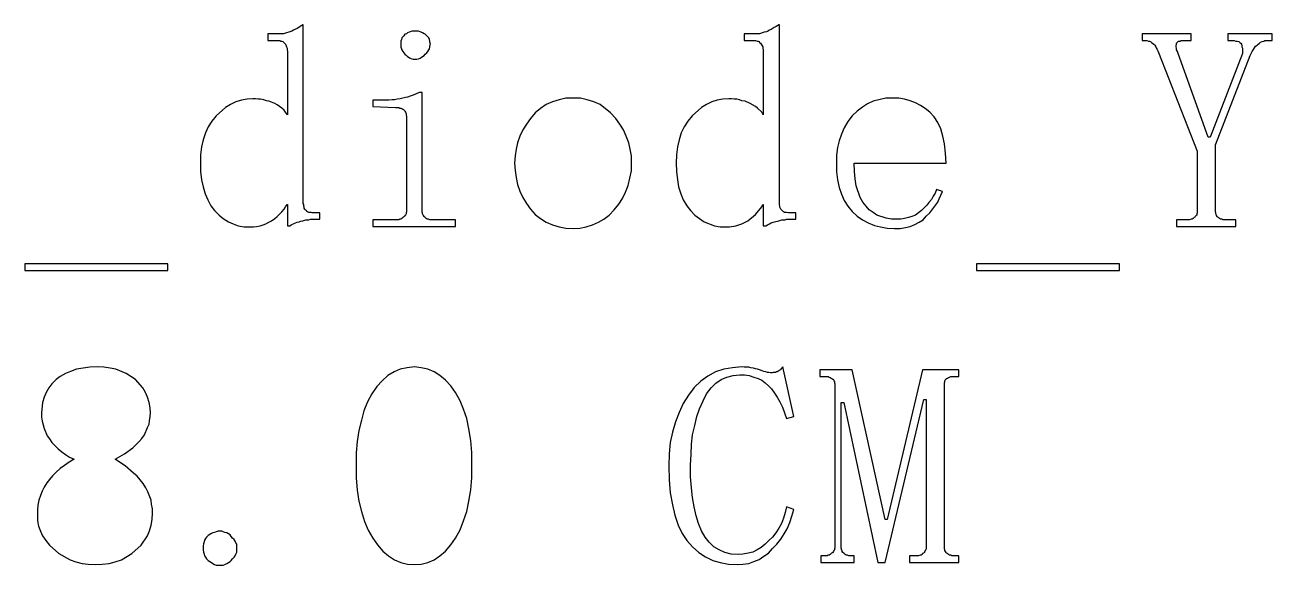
# Model space of a CAD drawing. Extents: x -190 to 190, y -140 to 140.
# Drawn here: x -143.18 to -119.16, y -103.76 to -93.36 of the extents above; entities that cross this region are included whole.
import ezdxf

# ---------------------------------------------------------------- set-up
doc = ezdxf.new("R2010")
doc.units = 0
doc.header["$MEASUREMENT"] = 0
doc.layers.get('0').update_dxf_attribs({"linetype": 'CONTINUOUS'})

msp = doc.modelspace()

# ---------------------------------------------------------------- linework, layer by layer
for points in [[(-137.82, -93.36), (-137.83, -93.36), (-137.83, -93.36), (-137.85, -93.37), (-137.85, -93.37), (-137.94, -93.43), (-137.94, -93.43), (-137.98, -93.45), (-137.98, -93.45), (-138.01, -93.46), (-138.01, -93.46), (-138.04, -93.48), (-138.04, -93.48), (-138.1, -93.5), (-138.1, -93.5), (-138.14, -93.51), (-138.14, -93.51), (-138.2, -93.53), (-138.2, -93.53), (-138.5, -93.53), (-138.5, -93.53), (-138.5, -93.66), (-138.5, -93.66), (-138.27, -93.66), (-138.27, -93.66), (-138.25, -93.67), (-138.25, -93.67), (-138.23, -93.67), (-138.23, -93.67), (-138.21, -93.68), (-138.21, -93.68), (-138.16, -93.73), (-138.16, -93.73), (-138.15, -93.76), (-138.15, -93.76), (-138.14, -93.78), (-138.14, -93.78), (-138.13, -93.81), (-138.13, -93.81), (-138.13, -93.84), (-138.13, -93.84), (-138.12, -93.87), (-138.12, -93.87), (-138.12, -95.09), (-138.12, -95.09), (-138.16, -95.04), (-138.16, -95.04), (-138.19, -95), (-138.19, -95), (-138.23, -94.96), (-138.23, -94.96), (-138.28, -94.93), (-138.28, -94.93), (-138.32, -94.9), (-138.32, -94.9), (-138.37, -94.87), (-138.37, -94.87), (-138.43, -94.85), (-138.43, -94.85), (-138.48, -94.83), (-138.48, -94.83), (-138.53, -94.82), (-138.53, -94.82), (-138.58, -94.8), (-138.58, -94.8), (-138.64, -94.79), (-138.64, -94.79), (-138.69, -94.79), (-138.69, -94.79), (-138.74, -94.78), (-138.74, -94.78), (-138.79, -94.78), (-138.79, -94.78), (-138.9, -94.79), (-138.9, -94.79), (-139.01, -94.81), (-139.01, -94.81), (-139.12, -94.84), (-139.12, -94.84), (-139.22, -94.89), (-139.22, -94.89), (-139.32, -94.95), (-139.32, -94.95), (-139.5, -95.11), (-139.5, -95.11), (-139.58, -95.21), (-139.58, -95.21), (-139.65, -95.32), (-139.65, -95.32), (-139.7, -95.44), (-139.7, -95.44), (-139.75, -95.57), (-139.75, -95.57), (-139.78, -95.71), (-139.78, -95.71), (-139.8, -95.86), (-139.8, -95.86), (-139.8, -96.18), (-139.8, -96.18), (-139.78, -96.34), (-139.78, -96.34), (-139.75, -96.48), (-139.75, -96.48), (-139.71, -96.61), (-139.71, -96.61), (-139.66, -96.73), (-139.66, -96.73), (-139.6, -96.84), (-139.6, -96.84), (-139.53, -96.93), (-139.53, -96.93), (-139.44, -97.02), (-139.44, -97.02), (-139.36, -97.09), (-139.36, -97.09), (-139.26, -97.15), (-139.26, -97.15), (-139.17, -97.19), (-139.17, -97.19), (-139.07, -97.23), (-139.07, -97.23), (-138.96, -97.25), (-138.96, -97.25), (-138.78, -97.25), (-138.78, -97.25), (-138.72, -97.24), (-138.72, -97.24), (-138.65, -97.23), (-138.65, -97.23), (-138.59, -97.21), (-138.59, -97.21), (-138.54, -97.19), (-138.54, -97.19), (-138.48, -97.16), (-138.48, -97.16), (-138.43, -97.13), (-138.43, -97.13), (-138.37, -97.09), (-138.37, -97.09), (-138.32, -97.05), (-138.32, -97.05), (-138.23, -96.96), (-138.23, -96.96), (-138.19, -96.91), (-138.19, -96.91), (-138.16, -96.86), (-138.16, -96.86), (-138.13, -96.82), (-138.13, -96.82), (-138.12, -96.82), (-138.12, -96.82), (-138.12, -97.23), (-138.12, -97.23), (-138.08, -97.23), (-138.08, -97.23), (-138.05, -97.21), (-138.05, -97.21), (-137.97, -97.17), (-137.97, -97.17), (-137.94, -97.16), (-137.94, -97.16), (-137.9, -97.15), (-137.9, -97.15), (-137.87, -97.14), (-137.87, -97.14), (-137.83, -97.13), (-137.83, -97.13), (-137.77, -97.11), (-137.77, -97.11), (-137.71, -97.11), (-137.71, -97.11), (-137.68, -97.1), (-137.68, -97.1), (-137.5, -97.1), (-137.5, -97.1), (-137.5, -96.98), (-137.5, -96.98), (-137.65, -96.98), (-137.65, -96.98), (-137.67, -96.97), (-137.67, -96.97), (-137.71, -96.97), (-137.71, -96.97), (-137.75, -96.95), (-137.75, -96.95), (-137.76, -96.93), (-137.76, -96.93), (-137.78, -96.92), (-137.78, -96.92), (-137.79, -96.91), (-137.79, -96.91), (-137.8, -96.89), (-137.8, -96.89), (-137.8, -96.87), (-137.8, -96.87), (-137.81, -96.85), (-137.81, -96.85), (-137.81, -96.82), (-137.81, -96.82), (-137.82, -96.8), (-137.82, -96.8), (-137.82, -93.36)], [(-128.65, -93.36), (-128.66, -93.36), (-128.66, -93.36), (-128.68, -93.37), (-128.68, -93.37), (-128.71, -93.39), (-128.71, -93.39), (-128.75, -93.41), (-128.75, -93.41), (-128.81, -93.45), (-128.81, -93.45), (-128.84, -93.46), (-128.84, -93.46), (-128.87, -93.48), (-128.87, -93.48), (-128.9, -93.49), (-128.9, -93.49), (-128.94, -93.5), (-128.94, -93.5), (-129.03, -93.53), (-129.03, -93.53), (-129.33, -93.53), (-129.33, -93.53), (-129.33, -93.66), (-129.33, -93.66), (-129.11, -93.66), (-129.11, -93.66), (-129.08, -93.67), (-129.08, -93.67), (-129.06, -93.67), (-129.06, -93.67), (-129.04, -93.68), (-129.04, -93.68), (-129.03, -93.7), (-129.03, -93.7), (-129.01, -93.71), (-129.01, -93.71), (-129, -93.73), (-129, -93.73), (-128.98, -93.76), (-128.98, -93.76), (-128.97, -93.78), (-128.97, -93.78), (-128.97, -93.81), (-128.97, -93.81), (-128.96, -93.84), (-128.96, -93.84), (-128.96, -95.09), (-128.96, -95.09), (-128.99, -95.04), (-128.99, -95.04), (-129.07, -94.96), (-129.07, -94.96), (-129.11, -94.93), (-129.11, -94.93), (-129.21, -94.87), (-129.21, -94.87), (-129.31, -94.83), (-129.31, -94.83), (-129.37, -94.82), (-129.37, -94.82), (-129.42, -94.8), (-129.42, -94.8), (-129.47, -94.79), (-129.47, -94.79), (-129.52, -94.79), (-129.52, -94.79), (-129.57, -94.78), (-129.57, -94.78), (-129.62, -94.78), (-129.62, -94.78), (-129.74, -94.79), (-129.74, -94.79), (-129.85, -94.81), (-129.85, -94.81), (-129.95, -94.84), (-129.95, -94.84), (-130.05, -94.89), (-130.05, -94.89), (-130.15, -94.95), (-130.15, -94.95), (-130.33, -95.11), (-130.33, -95.11), (-130.41, -95.21), (-130.41, -95.21), (-130.48, -95.32), (-130.48, -95.32), (-130.54, -95.44), (-130.54, -95.44), (-130.58, -95.57), (-130.58, -95.57), (-130.61, -95.71), (-130.61, -95.71), (-130.63, -95.86), (-130.63, -95.86), (-130.64, -96.02), (-130.64, -96.02), (-130.63, -96.18), (-130.63, -96.18), (-130.61, -96.34), (-130.61, -96.34), (-130.59, -96.48), (-130.59, -96.48), (-130.55, -96.61), (-130.55, -96.61), (-130.5, -96.73), (-130.5, -96.73), (-130.43, -96.84), (-130.43, -96.84), (-130.36, -96.93), (-130.36, -96.93), (-130.28, -97.02), (-130.28, -97.02), (-130.19, -97.09), (-130.19, -97.09), (-130.1, -97.15), (-130.1, -97.15), (-129.9, -97.23), (-129.9, -97.23), (-129.79, -97.25), (-129.79, -97.25), (-129.61, -97.25), (-129.61, -97.25), (-129.49, -97.23), (-129.49, -97.23), (-129.37, -97.19), (-129.37, -97.19), (-129.31, -97.16), (-129.31, -97.16), (-129.26, -97.13), (-129.26, -97.13), (-129.11, -97.01), (-129.11, -97.01), (-128.99, -96.86), (-128.99, -96.86), (-128.97, -96.82), (-128.97, -96.82), (-128.96, -96.82), (-128.96, -96.82), (-128.96, -97.23), (-128.96, -97.23), (-128.91, -97.23), (-128.91, -97.23), (-128.88, -97.21), (-128.88, -97.21), (-128.84, -97.19), (-128.84, -97.19), (-128.81, -97.17), (-128.81, -97.17), (-128.77, -97.16), (-128.77, -97.16), (-128.74, -97.15), (-128.74, -97.15), (-128.66, -97.13), (-128.66, -97.13), (-128.6, -97.11), (-128.6, -97.11), (-128.54, -97.11), (-128.54, -97.11), (-128.51, -97.1), (-128.51, -97.1), (-128.33, -97.1), (-128.33, -97.1), (-128.33, -96.98), (-128.33, -96.98), (-128.48, -96.98), (-128.48, -96.98), (-128.51, -96.97), (-128.51, -96.97), (-128.55, -96.97), (-128.55, -96.97), (-128.57, -96.96), (-128.57, -96.96), (-128.62, -96.91), (-128.62, -96.91), (-128.64, -96.87), (-128.64, -96.87), (-128.64, -96.85), (-128.64, -96.85), (-128.65, -96.82), (-128.65, -96.82), (-128.65, -93.36)], [(-135.63, -93.48), (-135.66, -93.48), (-135.66, -93.48), (-135.7, -93.48), (-135.7, -93.48), (-135.73, -93.48), (-135.73, -93.48), (-135.76, -93.49), (-135.76, -93.49), (-135.78, -93.5), (-135.78, -93.5), (-135.81, -93.51), (-135.81, -93.51), (-135.83, -93.53), (-135.83, -93.53), (-135.86, -93.54), (-135.86, -93.54), (-135.88, -93.57), (-135.88, -93.57), (-135.9, -93.59), (-135.9, -93.59), (-135.92, -93.61), (-135.92, -93.61), (-135.93, -93.64), (-135.93, -93.64), (-135.94, -93.67), (-135.94, -93.67), (-135.94, -93.69), (-135.94, -93.69), (-135.94, -93.73), (-135.94, -93.73), (-135.94, -93.76), (-135.94, -93.76), (-135.94, -93.79), (-135.94, -93.79), (-135.93, -93.82), (-135.93, -93.82), (-135.92, -93.84), (-135.92, -93.84), (-135.9, -93.87), (-135.9, -93.87), (-135.88, -93.9), (-135.88, -93.9), (-135.86, -93.92), (-135.86, -93.92), (-135.83, -93.95), (-135.83, -93.95), (-135.81, -93.97), (-135.81, -93.97), (-135.78, -93.99), (-135.78, -93.99), (-135.76, -94), (-135.76, -94), (-135.73, -94.01), (-135.73, -94.01), (-135.7, -94.02), (-135.7, -94.02), (-135.66, -94.02), (-135.66, -94.02), (-135.63, -94.02), (-135.63, -94.02), (-135.6, -94.01), (-135.6, -94.01), (-135.57, -94), (-135.57, -94), (-135.55, -93.99), (-135.55, -93.99), (-135.52, -93.97), (-135.52, -93.97), (-135.49, -93.95), (-135.49, -93.95), (-135.47, -93.92), (-135.47, -93.92), (-135.44, -93.9), (-135.44, -93.9), (-135.42, -93.87), (-135.42, -93.87), (-135.4, -93.84), (-135.4, -93.84), (-135.39, -93.82), (-135.39, -93.82), (-135.38, -93.79), (-135.38, -93.79), (-135.38, -93.76), (-135.38, -93.76), (-135.37, -93.73), (-135.37, -93.73), (-135.38, -93.69), (-135.38, -93.69), (-135.38, -93.67), (-135.38, -93.67), (-135.39, -93.64), (-135.39, -93.64), (-135.4, -93.61), (-135.4, -93.61), (-135.42, -93.59), (-135.42, -93.59), (-135.44, -93.57), (-135.44, -93.57), (-135.47, -93.54), (-135.47, -93.54), (-135.49, -93.53), (-135.49, -93.53), (-135.52, -93.51), (-135.52, -93.51), (-135.55, -93.5), (-135.55, -93.5), (-135.57, -93.49), (-135.57, -93.49), (-135.6, -93.48), (-135.6, -93.48), (-135.63, -93.48)], [(-119.73, -93.87), (-119.73, -93.91), (-119.73, -93.91), (-120.35, -95.52), (-120.35, -95.52), (-120.39, -95.52), (-120.39, -95.52), (-120.97, -93.91), (-120.97, -93.91), (-120.98, -93.87), (-120.98, -93.87), (-121, -93.84), (-121, -93.84), (-121, -93.81), (-121, -93.81), (-121.01, -93.78), (-121.01, -93.78), (-121.01, -93.76), (-121.01, -93.76), (-121, -93.73), (-121, -93.73), (-121, -93.71), (-121, -93.71), (-120.99, -93.7), (-120.99, -93.7), (-120.97, -93.68), (-120.97, -93.68), (-120.96, -93.67), (-120.96, -93.67), (-120.93, -93.67), (-120.93, -93.67), (-120.91, -93.66), (-120.91, -93.66), (-120.88, -93.66), (-120.88, -93.66), (-120.85, -93.66), (-120.85, -93.66), (-120.72, -93.66), (-120.72, -93.66), (-120.72, -93.53), (-120.72, -93.53), (-121.66, -93.53), (-121.66, -93.53), (-121.66, -93.66), (-121.66, -93.66), (-121.62, -93.66), (-121.62, -93.66), (-121.6, -93.66), (-121.6, -93.66), (-121.57, -93.66), (-121.57, -93.66), (-121.54, -93.67), (-121.54, -93.67), (-121.52, -93.67), (-121.52, -93.67), (-121.5, -93.68), (-121.5, -93.68), (-121.48, -93.7), (-121.48, -93.7), (-121.46, -93.71), (-121.46, -93.71), (-121.44, -93.73), (-121.44, -93.73), (-121.42, -93.75), (-121.42, -93.75), (-121.4, -93.78), (-121.4, -93.78), (-121.39, -93.8), (-121.39, -93.8), (-121.37, -93.83), (-121.37, -93.83), (-121.36, -93.86), (-121.36, -93.86), (-121.35, -93.89), (-121.35, -93.89), (-120.6, -95.79), (-120.6, -95.79), (-120.6, -96.93), (-120.6, -96.93), (-120.6, -96.96), (-120.6, -96.96), (-120.6, -96.98), (-120.6, -96.98), (-120.61, -97), (-120.61, -97), (-120.61, -97.02), (-120.61, -97.02), (-120.62, -97.03), (-120.62, -97.03), (-120.64, -97.05), (-120.64, -97.05), (-120.65, -97.06), (-120.65, -97.06), (-120.66, -97.07), (-120.66, -97.07), (-120.68, -97.09), (-120.68, -97.09), (-120.7, -97.1), (-120.7, -97.1), (-120.72, -97.1), (-120.72, -97.1), (-120.75, -97.11), (-120.75, -97.11), (-120.77, -97.11), (-120.77, -97.11), (-120.8, -97.11), (-120.8, -97.11), (-121, -97.11), (-121, -97.11), (-121, -97.24), (-121, -97.24), (-119.86, -97.24), (-119.86, -97.24), (-119.86, -97.11), (-119.86, -97.11), (-120.05, -97.11), (-120.05, -97.11), (-120.08, -97.11), (-120.08, -97.11), (-120.11, -97.11), (-120.11, -97.11), (-120.13, -97.1), (-120.13, -97.1), (-120.15, -97.1), (-120.15, -97.1), (-120.17, -97.09), (-120.17, -97.09), (-120.19, -97.07), (-120.19, -97.07), (-120.21, -97.06), (-120.21, -97.06), (-120.22, -97.05), (-120.22, -97.05), (-120.23, -97.03), (-120.23, -97.03), (-120.23, -97.02), (-120.23, -97.02), (-120.24, -97), (-120.24, -97), (-120.24, -96.98), (-120.24, -96.98), (-120.25, -96.96), (-120.25, -96.96), (-120.25, -96.93), (-120.25, -96.93), (-120.25, -95.67), (-120.25, -95.67), (-119.58, -93.95), (-119.58, -93.95), (-119.56, -93.91), (-119.56, -93.91), (-119.54, -93.87), (-119.54, -93.87), (-119.52, -93.83), (-119.52, -93.83), (-119.5, -93.8), (-119.5, -93.8), (-119.48, -93.77), (-119.48, -93.77), (-119.45, -93.75), (-119.45, -93.75), (-119.43, -93.73), (-119.43, -93.73), (-119.4, -93.71), (-119.4, -93.71), (-119.38, -93.69), (-119.38, -93.69), (-119.35, -93.68), (-119.35, -93.68), (-119.32, -93.67), (-119.32, -93.67), (-119.3, -93.66), (-119.3, -93.66), (-119.27, -93.66), (-119.27, -93.66), (-119.23, -93.66), (-119.23, -93.66), (-119.16, -93.66), (-119.16, -93.66), (-119.16, -93.53), (-119.16, -93.53), (-120.01, -93.53), (-120.01, -93.53), (-120.01, -93.66), (-120.01, -93.66), (-119.97, -93.66), (-119.97, -93.66), (-119.93, -93.66), (-119.93, -93.66), (-119.89, -93.66), (-119.89, -93.66), (-119.86, -93.67), (-119.86, -93.67), (-119.83, -93.67), (-119.83, -93.67), (-119.8, -93.68), (-119.8, -93.68), (-119.78, -93.7), (-119.78, -93.7), (-119.76, -93.71), (-119.76, -93.71), (-119.75, -93.73), (-119.75, -93.73), (-119.74, -93.76), (-119.74, -93.76), (-119.74, -93.78), (-119.74, -93.78), (-119.73, -93.81), (-119.73, -93.81), (-119.73, -93.84), (-119.73, -93.84), (-119.73, -93.87)], [(-135.83, -95.12), (-135.83, -95.14), (-135.83, -95.14), (-135.83, -96.93), (-135.83, -96.93), (-135.83, -96.96), (-135.83, -96.96), (-135.84, -96.98), (-135.84, -96.98), (-135.84, -97), (-135.84, -97), (-135.85, -97.02), (-135.85, -97.02), (-135.86, -97.03), (-135.86, -97.03), (-135.87, -97.05), (-135.87, -97.05), (-135.89, -97.06), (-135.89, -97.06), (-135.9, -97.07), (-135.9, -97.07), (-135.92, -97.09), (-135.92, -97.09), (-135.94, -97.1), (-135.94, -97.1), (-135.96, -97.1), (-135.96, -97.1), (-135.98, -97.11), (-135.98, -97.11), (-136.01, -97.11), (-136.01, -97.11), (-136.04, -97.11), (-136.04, -97.11), (-136.48, -97.11), (-136.48, -97.11), (-136.48, -97.24), (-136.48, -97.24), (-134.89, -97.24), (-134.89, -97.24), (-134.89, -97.11), (-134.89, -97.11), (-135.33, -97.11), (-135.33, -97.11), (-135.36, -97.11), (-135.36, -97.11), (-135.38, -97.11), (-135.38, -97.11), (-135.41, -97.1), (-135.41, -97.1), (-135.43, -97.1), (-135.43, -97.1), (-135.45, -97.09), (-135.45, -97.09), (-135.47, -97.07), (-135.47, -97.07), (-135.48, -97.06), (-135.48, -97.06), (-135.5, -97.05), (-135.5, -97.05), (-135.5, -97.03), (-135.5, -97.03), (-135.51, -97.02), (-135.51, -97.02), (-135.52, -97), (-135.52, -97), (-135.52, -96.98), (-135.52, -96.98), (-135.53, -96.96), (-135.53, -96.96), (-135.53, -96.93), (-135.53, -96.93), (-135.53, -94.66), (-135.53, -94.66), (-135.58, -94.66), (-135.58, -94.66), (-135.63, -94.68), (-135.63, -94.68), (-135.67, -94.7), (-135.67, -94.7), (-135.72, -94.72), (-135.72, -94.72), (-135.76, -94.73), (-135.76, -94.73), (-135.81, -94.75), (-135.81, -94.75), (-135.85, -94.76), (-135.85, -94.76), (-135.9, -94.77), (-135.9, -94.77), (-135.95, -94.78), (-135.95, -94.78), (-136.01, -94.79), (-136.01, -94.79), (-136.06, -94.8), (-136.06, -94.8), (-136.11, -94.8), (-136.11, -94.8), (-136.17, -94.81), (-136.17, -94.81), (-136.22, -94.81), (-136.22, -94.81), (-136.28, -94.81), (-136.28, -94.81), (-136.48, -94.81), (-136.48, -94.81), (-136.48, -94.93), (-136.48, -94.93), (-136.04, -94.95), (-136.04, -94.95), (-136.01, -94.95), (-136.01, -94.95), (-135.98, -94.95), (-135.98, -94.95), (-135.96, -94.96), (-135.96, -94.96), (-135.94, -94.96), (-135.94, -94.96), (-135.92, -94.97), (-135.92, -94.97), (-135.9, -94.98), (-135.9, -94.98), (-135.89, -94.99), (-135.89, -94.99), (-135.87, -95.01), (-135.87, -95.01), (-135.86, -95.02), (-135.86, -95.02), (-135.85, -95.04), (-135.85, -95.04), (-135.84, -95.07), (-135.84, -95.07), (-135.84, -95.09), (-135.84, -95.09), (-135.83, -95.12)], [(-132.48, -94.77), (-132.76, -94.77), (-132.76, -94.77), (-132.89, -94.8), (-132.89, -94.8), (-133.02, -94.84), (-133.02, -94.84), (-133.14, -94.89), (-133.14, -94.89), (-133.25, -94.97), (-133.25, -94.97), (-133.35, -95.05), (-133.35, -95.05), (-133.44, -95.16), (-133.44, -95.16), (-133.52, -95.27), (-133.52, -95.27), (-133.59, -95.38), (-133.59, -95.38), (-133.65, -95.5), (-133.65, -95.5), (-133.69, -95.63), (-133.69, -95.63), (-133.72, -95.75), (-133.72, -95.75), (-133.74, -95.88), (-133.74, -95.88), (-133.75, -96.02), (-133.75, -96.02), (-133.74, -96.16), (-133.74, -96.16), (-133.72, -96.3), (-133.72, -96.3), (-133.69, -96.43), (-133.69, -96.43), (-133.65, -96.56), (-133.65, -96.56), (-133.59, -96.68), (-133.59, -96.68), (-133.52, -96.8), (-133.52, -96.8), (-133.44, -96.91), (-133.44, -96.91), (-133.35, -97.01), (-133.35, -97.01), (-133.25, -97.09), (-133.25, -97.09), (-133.14, -97.16), (-133.14, -97.16), (-133.02, -97.21), (-133.02, -97.21), (-132.89, -97.25), (-132.89, -97.25), (-132.76, -97.27), (-132.76, -97.27), (-132.62, -97.28), (-132.62, -97.28), (-132.49, -97.27), (-132.49, -97.27), (-132.37, -97.25), (-132.37, -97.25), (-132.25, -97.21), (-132.25, -97.21), (-132.13, -97.16), (-132.13, -97.16), (-132.03, -97.1), (-132.03, -97.1), (-131.93, -97.02), (-131.93, -97.02), (-131.83, -96.92), (-131.83, -96.92), (-131.74, -96.81), (-131.74, -96.81), (-131.67, -96.7), (-131.67, -96.7), (-131.61, -96.58), (-131.61, -96.58), (-131.56, -96.45), (-131.56, -96.45), (-131.5, -96.17), (-131.5, -96.17), (-131.5, -95.88), (-131.5, -95.88), (-131.52, -95.75), (-131.52, -95.75), (-131.55, -95.63), (-131.55, -95.63), (-131.6, -95.5), (-131.6, -95.5), (-131.65, -95.38), (-131.65, -95.38), (-131.72, -95.27), (-131.72, -95.27), (-131.8, -95.16), (-131.8, -95.16), (-131.9, -95.05), (-131.9, -95.05), (-132.1, -94.89), (-132.1, -94.89), (-132.22, -94.84), (-132.22, -94.84), (-132.35, -94.8), (-132.35, -94.8), (-132.48, -94.77)], [(-126.35, -94.77), (-126.6, -94.77), (-126.6, -94.77), (-126.84, -94.83), (-126.84, -94.83), (-126.95, -94.88), (-126.95, -94.88), (-127.05, -94.94), (-127.05, -94.94), (-127.15, -95.02), (-127.15, -95.02), (-127.25, -95.11), (-127.25, -95.11), (-127.33, -95.22), (-127.33, -95.22), (-127.4, -95.34), (-127.4, -95.34), (-127.45, -95.46), (-127.45, -95.46), (-127.5, -95.59), (-127.5, -95.59), (-127.53, -95.72), (-127.53, -95.72), (-127.55, -95.87), (-127.55, -95.87), (-127.55, -96.19), (-127.55, -96.19), (-127.53, -96.34), (-127.53, -96.34), (-127.5, -96.49), (-127.5, -96.49), (-127.45, -96.62), (-127.45, -96.62), (-127.4, -96.74), (-127.4, -96.74), (-127.33, -96.85), (-127.33, -96.85), (-127.25, -96.95), (-127.25, -96.95), (-127.15, -97.04), (-127.15, -97.04), (-127.05, -97.11), (-127.05, -97.11), (-126.94, -97.17), (-126.94, -97.17), (-126.82, -97.22), (-126.82, -97.22), (-126.7, -97.25), (-126.7, -97.25), (-126.57, -97.27), (-126.57, -97.27), (-126.43, -97.28), (-126.43, -97.28), (-126.32, -97.28), (-126.32, -97.28), (-126.22, -97.26), (-126.22, -97.26), (-126.13, -97.24), (-126.13, -97.24), (-126.04, -97.2), (-126.04, -97.2), (-125.96, -97.16), (-125.96, -97.16), (-125.88, -97.11), (-125.88, -97.11), (-125.82, -97.04), (-125.82, -97.04), (-125.75, -96.98), (-125.75, -96.98), (-125.6, -96.77), (-125.6, -96.77), (-125.57, -96.71), (-125.57, -96.71), (-125.51, -96.57), (-125.51, -96.57), (-125.62, -96.53), (-125.62, -96.53), (-125.65, -96.6), (-125.65, -96.6), (-125.69, -96.66), (-125.69, -96.66), (-125.72, -96.72), (-125.72, -96.72), (-125.77, -96.78), (-125.77, -96.78), (-125.81, -96.83), (-125.81, -96.83), (-125.91, -96.93), (-125.91, -96.93), (-125.97, -96.98), (-125.97, -96.98), (-126.03, -97.02), (-126.03, -97.02), (-126.1, -97.05), (-126.1, -97.05), (-126.16, -97.07), (-126.16, -97.07), (-126.24, -97.09), (-126.24, -97.09), (-126.31, -97.1), (-126.31, -97.1), (-126.49, -97.1), (-126.49, -97.1), (-126.59, -97.08), (-126.59, -97.08), (-126.77, -97.02), (-126.77, -97.02), (-126.84, -96.97), (-126.84, -96.97), (-126.92, -96.92), (-126.92, -96.92), (-126.98, -96.85), (-126.98, -96.85), (-127.04, -96.77), (-127.04, -96.77), (-127.09, -96.68), (-127.09, -96.68), (-127.17, -96.46), (-127.17, -96.46), (-127.19, -96.32), (-127.19, -96.32), (-127.2, -96.18), (-127.2, -96.18), (-127.21, -96.02), (-127.21, -96.02), (-125.44, -96.02), (-125.44, -96.02), (-125.45, -95.83), (-125.45, -95.83), (-125.47, -95.65), (-125.47, -95.65), (-125.5, -95.5), (-125.5, -95.5), (-125.54, -95.36), (-125.54, -95.36), (-125.6, -95.24), (-125.6, -95.24), (-125.67, -95.13), (-125.67, -95.13), (-125.75, -95.04), (-125.75, -95.04), (-125.84, -94.97), (-125.84, -94.97), (-125.93, -94.91), (-125.93, -94.91), (-126.03, -94.86), (-126.03, -94.86), (-126.13, -94.82), (-126.13, -94.82), (-126.24, -94.79), (-126.24, -94.79), (-126.35, -94.77)], [(-143.18, -97.96), (-143.18, -98.09), (-143.18, -98.09), (-140.43, -98.09), (-140.43, -98.09), (-140.43, -97.96), (-140.43, -97.96), (-143.18, -97.96)], [(-124.85, -97.96), (-124.85, -98.09), (-124.85, -98.09), (-122.1, -98.09), (-122.1, -98.09), (-122.1, -97.96), (-122.1, -97.96), (-124.85, -97.96)], [(-141.79, -99.94), (-141.93, -99.95), (-141.93, -99.95), (-142.19, -99.99), (-142.19, -99.99), (-142.3, -100.03), (-142.3, -100.03), (-142.4, -100.07), (-142.4, -100.07), (-142.5, -100.13), (-142.5, -100.13), (-142.58, -100.19), (-142.58, -100.19), (-142.66, -100.27), (-142.66, -100.27), (-142.72, -100.35), (-142.72, -100.35), (-142.77, -100.44), (-142.77, -100.44), (-142.81, -100.53), (-142.81, -100.53), (-142.84, -100.63), (-142.84, -100.63), (-142.86, -100.83), (-142.86, -100.83), (-142.86, -100.91), (-142.86, -100.91), (-142.85, -100.99), (-142.85, -100.99), (-142.81, -101.13), (-142.81, -101.13), (-142.75, -101.27), (-142.75, -101.27), (-142.71, -101.33), (-142.71, -101.33), (-142.66, -101.4), (-142.66, -101.4), (-142.54, -101.52), (-142.54, -101.52), (-142.47, -101.58), (-142.47, -101.58), (-142.4, -101.63), (-142.4, -101.63), (-142.32, -101.68), (-142.32, -101.68), (-142.23, -101.72), (-142.23, -101.72), (-142.33, -101.78), (-142.33, -101.78), (-142.42, -101.84), (-142.42, -101.84), (-142.5, -101.9), (-142.5, -101.9), (-142.58, -101.97), (-142.58, -101.97), (-142.65, -102.04), (-142.65, -102.04), (-142.71, -102.11), (-142.71, -102.11), (-142.76, -102.18), (-142.76, -102.18), (-142.81, -102.26), (-142.81, -102.26), (-142.85, -102.34), (-142.85, -102.34), (-142.88, -102.42), (-142.88, -102.42), (-142.91, -102.51), (-142.91, -102.51), (-142.93, -102.61), (-142.93, -102.61), (-142.94, -102.7), (-142.94, -102.7), (-142.94, -102.91), (-142.94, -102.91), (-142.92, -103.01), (-142.92, -103.01), (-142.88, -103.11), (-142.88, -103.11), (-142.84, -103.2), (-142.84, -103.2), (-142.78, -103.29), (-142.78, -103.29), (-142.71, -103.38), (-142.71, -103.38), (-142.53, -103.54), (-142.53, -103.54), (-142.31, -103.66), (-142.31, -103.66), (-142.2, -103.7), (-142.2, -103.7), (-142.08, -103.73), (-142.08, -103.73), (-141.96, -103.74), (-141.96, -103.74), (-141.83, -103.75), (-141.83, -103.75), (-141.69, -103.74), (-141.69, -103.74), (-141.56, -103.73), (-141.56, -103.73), (-141.44, -103.7), (-141.44, -103.7), (-141.32, -103.66), (-141.32, -103.66), (-141.12, -103.54), (-141.12, -103.54), (-140.94, -103.38), (-140.94, -103.38), (-140.82, -103.2), (-140.82, -103.2), (-140.78, -103.1), (-140.78, -103.1), (-140.75, -102.99), (-140.75, -102.99), (-140.73, -102.88), (-140.73, -102.88), (-140.72, -102.76), (-140.72, -102.76), (-140.72, -102.68), (-140.72, -102.68), (-140.74, -102.59), (-140.74, -102.59), (-140.75, -102.51), (-140.75, -102.51), (-140.81, -102.35), (-140.81, -102.35), (-140.85, -102.27), (-140.85, -102.27), (-140.9, -102.19), (-140.9, -102.19), (-141.02, -102.05), (-141.02, -102.05), (-141.09, -101.99), (-141.09, -101.99), (-141.25, -101.85), (-141.25, -101.85), (-141.34, -101.79), (-141.34, -101.79), (-141.44, -101.72), (-141.44, -101.72), (-141.26, -101.62), (-141.26, -101.62), (-141.1, -101.5), (-141.1, -101.5), (-140.98, -101.38), (-140.98, -101.38), (-140.93, -101.32), (-140.93, -101.32), (-140.88, -101.25), (-140.88, -101.25), (-140.82, -101.11), (-140.82, -101.11), (-140.79, -101.05), (-140.79, -101.05), (-140.78, -100.98), (-140.78, -100.98), (-140.77, -100.9), (-140.77, -100.9), (-140.76, -100.83), (-140.76, -100.83), (-140.77, -100.73), (-140.77, -100.73), (-140.79, -100.63), (-140.79, -100.63), (-140.82, -100.53), (-140.82, -100.53), (-140.86, -100.44), (-140.86, -100.44), (-140.91, -100.35), (-140.91, -100.35), (-141.05, -100.19), (-141.05, -100.19), (-141.23, -100.07), (-141.23, -100.07), (-141.43, -99.99), (-141.43, -99.99), (-141.54, -99.97), (-141.54, -99.97), (-141.66, -99.95), (-141.66, -99.95), (-141.79, -99.94)], [(-135.68, -99.94), (-135.82, -99.96), (-135.82, -99.96), (-135.95, -99.99), (-135.95, -99.99), (-136.07, -100.04), (-136.07, -100.04), (-136.19, -100.11), (-136.19, -100.11), (-136.3, -100.21), (-136.3, -100.21), (-136.4, -100.32), (-136.4, -100.32), (-136.5, -100.46), (-136.5, -100.46), (-136.58, -100.62), (-136.58, -100.62), (-136.65, -100.79), (-136.65, -100.79), (-136.7, -100.97), (-136.7, -100.97), (-136.75, -101.17), (-136.75, -101.17), (-136.78, -101.38), (-136.78, -101.38), (-136.8, -101.6), (-136.8, -101.6), (-136.8, -102.08), (-136.8, -102.08), (-136.78, -102.32), (-136.78, -102.32), (-136.75, -102.53), (-136.75, -102.53), (-136.7, -102.73), (-136.7, -102.73), (-136.64, -102.92), (-136.64, -102.92), (-136.57, -103.09), (-136.57, -103.09), (-136.48, -103.24), (-136.48, -103.24), (-136.39, -103.37), (-136.39, -103.37), (-136.29, -103.49), (-136.29, -103.49), (-136.18, -103.58), (-136.18, -103.58), (-136.06, -103.66), (-136.06, -103.66), (-135.94, -103.71), (-135.94, -103.71), (-135.81, -103.74), (-135.81, -103.74), (-135.68, -103.75), (-135.68, -103.75), (-135.55, -103.74), (-135.55, -103.74), (-135.42, -103.71), (-135.42, -103.71), (-135.3, -103.66), (-135.3, -103.66), (-135.19, -103.58), (-135.19, -103.58), (-135.08, -103.49), (-135.08, -103.49), (-134.98, -103.37), (-134.98, -103.37), (-134.89, -103.24), (-134.89, -103.24), (-134.8, -103.08), (-134.8, -103.08), (-134.73, -102.91), (-134.73, -102.91), (-134.67, -102.73), (-134.67, -102.73), (-134.63, -102.53), (-134.63, -102.53), (-134.59, -102.31), (-134.59, -102.31), (-134.57, -102.08), (-134.57, -102.08), (-134.57, -101.59), (-134.57, -101.59), (-134.59, -101.36), (-134.59, -101.36), (-134.63, -101.14), (-134.63, -101.14), (-134.67, -100.94), (-134.67, -100.94), (-134.73, -100.76), (-134.73, -100.76), (-134.8, -100.6), (-134.8, -100.6), (-134.89, -100.44), (-134.89, -100.44), (-134.98, -100.31), (-134.98, -100.31), (-135.08, -100.2), (-135.08, -100.2), (-135.19, -100.11), (-135.19, -100.11), (-135.3, -100.04), (-135.3, -100.04), (-135.42, -99.99), (-135.42, -99.99), (-135.55, -99.96), (-135.55, -99.96), (-135.68, -99.94)], [(-129.63, -103.74), (-129.46, -103.75), (-129.46, -103.75), (-129.35, -103.74), (-129.35, -103.74), (-129.24, -103.73), (-129.24, -103.73), (-129.14, -103.69), (-129.14, -103.69), (-129.04, -103.65), (-129.04, -103.65), (-128.95, -103.59), (-128.95, -103.59), (-128.86, -103.53), (-128.86, -103.53), (-128.78, -103.44), (-128.78, -103.44), (-128.7, -103.36), (-128.7, -103.36), (-128.62, -103.26), (-128.62, -103.26), (-128.56, -103.16), (-128.56, -103.16), (-128.5, -103.06), (-128.5, -103.06), (-128.45, -102.94), (-128.45, -102.94), (-128.41, -102.82), (-128.41, -102.82), (-128.37, -102.69), (-128.37, -102.69), (-128.51, -102.64), (-128.51, -102.64), (-128.54, -102.75), (-128.54, -102.75), (-128.57, -102.86), (-128.57, -102.86), (-128.61, -102.96), (-128.61, -102.96), (-128.66, -103.05), (-128.66, -103.05), (-128.72, -103.14), (-128.72, -103.14), (-128.78, -103.22), (-128.78, -103.22), (-128.85, -103.29), (-128.85, -103.29), (-128.92, -103.36), (-128.92, -103.36), (-129, -103.42), (-129, -103.42), (-129.08, -103.47), (-129.08, -103.47), (-129.16, -103.51), (-129.16, -103.51), (-129.25, -103.53), (-129.25, -103.53), (-129.35, -103.55), (-129.35, -103.55), (-129.44, -103.56), (-129.44, -103.56), (-129.58, -103.55), (-129.58, -103.55), (-129.7, -103.52), (-129.7, -103.52), (-129.81, -103.47), (-129.81, -103.47), (-129.91, -103.41), (-129.91, -103.41), (-130, -103.32), (-130, -103.32), (-130.08, -103.22), (-130.08, -103.22), (-130.15, -103.1), (-130.15, -103.1), (-130.21, -102.96), (-130.21, -102.96), (-130.25, -102.81), (-130.25, -102.81), (-130.29, -102.64), (-130.29, -102.64), (-130.32, -102.46), (-130.32, -102.46), (-130.34, -102.27), (-130.34, -102.27), (-130.36, -102.06), (-130.36, -102.06), (-130.36, -101.83), (-130.36, -101.83), (-130.35, -101.63), (-130.35, -101.63), (-130.34, -101.43), (-130.34, -101.43), (-130.32, -101.25), (-130.32, -101.25), (-130.28, -101.07), (-130.28, -101.07), (-130.24, -100.9), (-130.24, -100.9), (-130.19, -100.75), (-130.19, -100.75), (-130.12, -100.6), (-130.12, -100.6), (-130.05, -100.46), (-130.05, -100.46), (-129.96, -100.35), (-129.96, -100.35), (-129.87, -100.26), (-129.87, -100.26), (-129.77, -100.19), (-129.77, -100.19), (-129.66, -100.14), (-129.66, -100.14), (-129.54, -100.11), (-129.54, -100.11), (-129.41, -100.1), (-129.41, -100.1), (-129.32, -100.1), (-129.32, -100.1), (-129.23, -100.11), (-129.23, -100.11), (-129.14, -100.14), (-129.14, -100.14), (-129.06, -100.17), (-129.06, -100.17), (-128.99, -100.2), (-128.99, -100.2), (-128.92, -100.25), (-128.92, -100.25), (-128.86, -100.31), (-128.86, -100.31), (-128.8, -100.37), (-128.8, -100.37), (-128.74, -100.45), (-128.74, -100.45), (-128.69, -100.53), (-128.69, -100.53), (-128.64, -100.62), (-128.64, -100.62), (-128.59, -100.72), (-128.59, -100.72), (-128.55, -100.83), (-128.55, -100.83), (-128.51, -100.94), (-128.51, -100.94), (-128.37, -100.9), (-128.37, -100.9), (-128.58, -99.94), (-128.58, -99.94), (-128.59, -99.96), (-128.59, -99.96), (-128.61, -99.97), (-128.61, -99.97), (-128.62, -99.99), (-128.62, -99.99), (-128.63, -100), (-128.63, -100), (-128.65, -100.01), (-128.65, -100.01), (-128.66, -100.02), (-128.66, -100.02), (-128.68, -100.03), (-128.68, -100.03), (-128.69, -100.04), (-128.69, -100.04), (-128.71, -100.04), (-128.71, -100.04), (-128.72, -100.05), (-128.72, -100.05), (-128.74, -100.05), (-128.74, -100.05), (-128.77, -100.05), (-128.77, -100.05), (-128.79, -100.06), (-128.79, -100.06), (-128.82, -100.06), (-128.82, -100.06), (-128.85, -100.05), (-128.85, -100.05), (-128.88, -100.05), (-128.88, -100.05), (-128.91, -100.04), (-128.91, -100.04), (-128.95, -100.03), (-128.95, -100.03), (-128.98, -100.02), (-128.98, -100.02), (-129.03, -100), (-129.03, -100), (-129.07, -99.99), (-129.07, -99.99), (-129.11, -99.98), (-129.11, -99.98), (-129.15, -99.97), (-129.15, -99.97), (-129.2, -99.96), (-129.2, -99.96), (-129.24, -99.95), (-129.24, -99.95), (-129.29, -99.95), (-129.29, -99.95), (-129.33, -99.95), (-129.33, -99.95), (-129.37, -99.94), (-129.37, -99.94), (-129.55, -99.96), (-129.55, -99.96), (-129.72, -99.99), (-129.72, -99.99), (-129.88, -100.04), (-129.88, -100.04), (-130.03, -100.12), (-130.03, -100.12), (-130.16, -100.22), (-130.16, -100.22), (-130.29, -100.34), (-130.29, -100.34), (-130.4, -100.49), (-130.4, -100.49), (-130.5, -100.65), (-130.5, -100.65), (-130.58, -100.82), (-130.58, -100.82), (-130.65, -101), (-130.65, -101), (-130.71, -101.2), (-130.71, -101.2), (-130.75, -101.4), (-130.75, -101.4), (-130.77, -101.62), (-130.77, -101.62), (-130.78, -101.85), (-130.78, -101.85), (-130.77, -102.12), (-130.77, -102.12), (-130.75, -102.37), (-130.75, -102.37), (-130.71, -102.6), (-130.71, -102.6), (-130.66, -102.8), (-130.66, -102.8), (-130.6, -102.99), (-130.6, -102.99), (-130.52, -103.15), (-130.52, -103.15), (-130.43, -103.29), (-130.43, -103.29), (-130.32, -103.41), (-130.32, -103.41), (-130.2, -103.52), (-130.2, -103.52), (-130.07, -103.6), (-130.07, -103.6), (-129.93, -103.67), (-129.93, -103.67), (-129.79, -103.71), (-129.79, -103.71), (-129.63, -103.74)], [(-125.47, -103.43), (-125.47, -103.4), (-125.47, -103.4), (-125.47, -100.29), (-125.47, -100.29), (-125.47, -100.27), (-125.47, -100.27), (-125.47, -100.25), (-125.47, -100.25), (-125.46, -100.23), (-125.46, -100.23), (-125.46, -100.21), (-125.46, -100.21), (-125.45, -100.19), (-125.45, -100.19), (-125.44, -100.18), (-125.44, -100.18), (-125.43, -100.17), (-125.43, -100.17), (-125.41, -100.16), (-125.41, -100.16), (-125.39, -100.15), (-125.39, -100.15), (-125.37, -100.14), (-125.37, -100.14), (-125.35, -100.13), (-125.35, -100.13), (-125.33, -100.13), (-125.33, -100.13), (-125.3, -100.13), (-125.3, -100.13), (-125.28, -100.13), (-125.28, -100.13), (-125.19, -100.13), (-125.19, -100.13), (-125.19, -100), (-125.19, -100), (-125.89, -100), (-125.89, -100), (-126.57, -102.88), (-126.57, -102.88), (-126.61, -102.88), (-126.61, -102.88), (-127.25, -100), (-127.25, -100), (-127.87, -100), (-127.87, -100), (-127.87, -100.13), (-127.87, -100.13), (-127.79, -100.13), (-127.79, -100.13), (-127.76, -100.13), (-127.76, -100.13), (-127.73, -100.13), (-127.73, -100.13), (-127.71, -100.13), (-127.71, -100.13), (-127.69, -100.14), (-127.69, -100.14), (-127.67, -100.15), (-127.67, -100.15), (-127.65, -100.16), (-127.65, -100.16), (-127.64, -100.17), (-127.64, -100.17), (-127.62, -100.18), (-127.62, -100.18), (-127.61, -100.19), (-127.61, -100.19), (-127.6, -100.21), (-127.6, -100.21), (-127.59, -100.23), (-127.59, -100.23), (-127.59, -100.25), (-127.59, -100.25), (-127.58, -100.27), (-127.58, -100.27), (-127.58, -100.29), (-127.58, -100.29), (-127.58, -103.4), (-127.58, -103.4), (-127.58, -103.43), (-127.58, -103.43), (-127.59, -103.45), (-127.59, -103.45), (-127.59, -103.47), (-127.59, -103.47), (-127.6, -103.48), (-127.6, -103.48), (-127.61, -103.5), (-127.61, -103.5), (-127.62, -103.52), (-127.62, -103.52), (-127.64, -103.53), (-127.64, -103.53), (-127.65, -103.54), (-127.65, -103.54), (-127.67, -103.56), (-127.67, -103.56), (-127.69, -103.57), (-127.69, -103.57), (-127.71, -103.57), (-127.71, -103.57), (-127.73, -103.58), (-127.73, -103.58), (-127.76, -103.58), (-127.76, -103.58), (-127.79, -103.58), (-127.79, -103.58), (-127.85, -103.58), (-127.85, -103.58), (-127.85, -103.71), (-127.85, -103.71), (-127.21, -103.71), (-127.21, -103.71), (-127.21, -103.58), (-127.21, -103.58), (-127.26, -103.58), (-127.26, -103.58), (-127.29, -103.58), (-127.29, -103.58), (-127.31, -103.58), (-127.31, -103.58), (-127.34, -103.57), (-127.34, -103.57), (-127.36, -103.57), (-127.36, -103.57), (-127.38, -103.56), (-127.38, -103.56), (-127.4, -103.54), (-127.4, -103.54), (-127.41, -103.53), (-127.41, -103.53), (-127.43, -103.52), (-127.43, -103.52), (-127.44, -103.5), (-127.44, -103.5), (-127.44, -103.48), (-127.44, -103.48), (-127.45, -103.47), (-127.45, -103.47), (-127.45, -103.45), (-127.45, -103.45), (-127.46, -103.43), (-127.46, -103.43), (-127.46, -103.4), (-127.46, -103.4), (-127.46, -100.63), (-127.46, -100.63), (-127.41, -100.63), (-127.41, -100.63), (-126.75, -103.71), (-126.75, -103.71), (-126.61, -103.71), (-126.61, -103.71), (-125.87, -100.57), (-125.87, -100.57), (-125.82, -100.57), (-125.82, -100.57), (-125.82, -103.4), (-125.82, -103.4), (-125.82, -103.43), (-125.82, -103.43), (-125.82, -103.45), (-125.82, -103.45), (-125.83, -103.47), (-125.83, -103.47), (-125.84, -103.48), (-125.84, -103.48), (-125.85, -103.5), (-125.85, -103.5), (-125.86, -103.52), (-125.86, -103.52), (-125.87, -103.53), (-125.87, -103.53), (-125.89, -103.54), (-125.89, -103.54), (-125.9, -103.56), (-125.9, -103.56), (-125.92, -103.57), (-125.92, -103.57), (-125.94, -103.57), (-125.94, -103.57), (-125.97, -103.58), (-125.97, -103.58), (-126, -103.58), (-126, -103.58), (-126.03, -103.58), (-126.03, -103.58), (-126.14, -103.58), (-126.14, -103.58), (-126.14, -103.71), (-126.14, -103.71), (-125.19, -103.71), (-125.19, -103.71), (-125.19, -103.58), (-125.19, -103.58), (-125.28, -103.58), (-125.28, -103.58), (-125.3, -103.58), (-125.3, -103.58), (-125.33, -103.58), (-125.33, -103.58), (-125.35, -103.57), (-125.35, -103.57), (-125.37, -103.57), (-125.37, -103.57), (-125.39, -103.56), (-125.39, -103.56), (-125.41, -103.54), (-125.41, -103.54), (-125.43, -103.53), (-125.43, -103.53), (-125.44, -103.52), (-125.44, -103.52), (-125.45, -103.5), (-125.45, -103.5), (-125.46, -103.48), (-125.46, -103.48), (-125.46, -103.47), (-125.46, -103.47), (-125.47, -103.45), (-125.47, -103.45), (-125.47, -103.43)], [(-139.46, -103.76), (-139.43, -103.76), (-139.43, -103.76), (-139.39, -103.76), (-139.39, -103.76), (-139.36, -103.76), (-139.36, -103.76), (-139.33, -103.75), (-139.33, -103.75), (-139.29, -103.73), (-139.29, -103.73), (-139.26, -103.71), (-139.26, -103.71), (-139.23, -103.69), (-139.23, -103.69), (-139.21, -103.67), (-139.21, -103.67), (-139.18, -103.64), (-139.18, -103.64), (-139.15, -103.61), (-139.15, -103.61), (-139.13, -103.58), (-139.13, -103.58), (-139.12, -103.55), (-139.12, -103.55), (-139.1, -103.51), (-139.1, -103.51), (-139.1, -103.47), (-139.1, -103.47), (-139.1, -103.43), (-139.1, -103.43), (-139.1, -103.4), (-139.1, -103.4), (-139.1, -103.36), (-139.1, -103.36), (-139.12, -103.33), (-139.12, -103.33), (-139.13, -103.3), (-139.13, -103.3), (-139.15, -103.27), (-139.15, -103.27), (-139.18, -103.24), (-139.18, -103.24), (-139.21, -103.21), (-139.21, -103.21), (-139.23, -103.18), (-139.23, -103.18), (-139.26, -103.16), (-139.26, -103.16), (-139.29, -103.14), (-139.29, -103.14), (-139.33, -103.13), (-139.33, -103.13), (-139.36, -103.12), (-139.36, -103.12), (-139.39, -103.11), (-139.39, -103.11), (-139.43, -103.11), (-139.43, -103.11), (-139.46, -103.11), (-139.46, -103.11), (-139.5, -103.12), (-139.5, -103.12), (-139.53, -103.13), (-139.53, -103.13), (-139.56, -103.14), (-139.56, -103.14), (-139.59, -103.15), (-139.59, -103.15), (-139.62, -103.17), (-139.62, -103.17), (-139.65, -103.19), (-139.65, -103.19), (-139.68, -103.22), (-139.68, -103.22), (-139.7, -103.25), (-139.7, -103.25), (-139.72, -103.28), (-139.72, -103.28), (-139.73, -103.31), (-139.73, -103.31), (-139.74, -103.35), (-139.74, -103.35), (-139.75, -103.39), (-139.75, -103.39), (-139.75, -103.43), (-139.75, -103.43), (-139.75, -103.47), (-139.75, -103.47), (-139.74, -103.51), (-139.74, -103.51), (-139.73, -103.55), (-139.73, -103.55), (-139.72, -103.58), (-139.72, -103.58), (-139.7, -103.61), (-139.7, -103.61), (-139.68, -103.64), (-139.68, -103.64), (-139.65, -103.67), (-139.65, -103.67), (-139.62, -103.69), (-139.62, -103.69), (-139.59, -103.71), (-139.59, -103.71), (-139.56, -103.73), (-139.56, -103.73), (-139.53, -103.75), (-139.53, -103.75), (-139.5, -103.76), (-139.5, -103.76), (-139.46, -103.76)]]:
    msp.add_lwpolyline(points)

doc.saveas('drawing.dxf')
